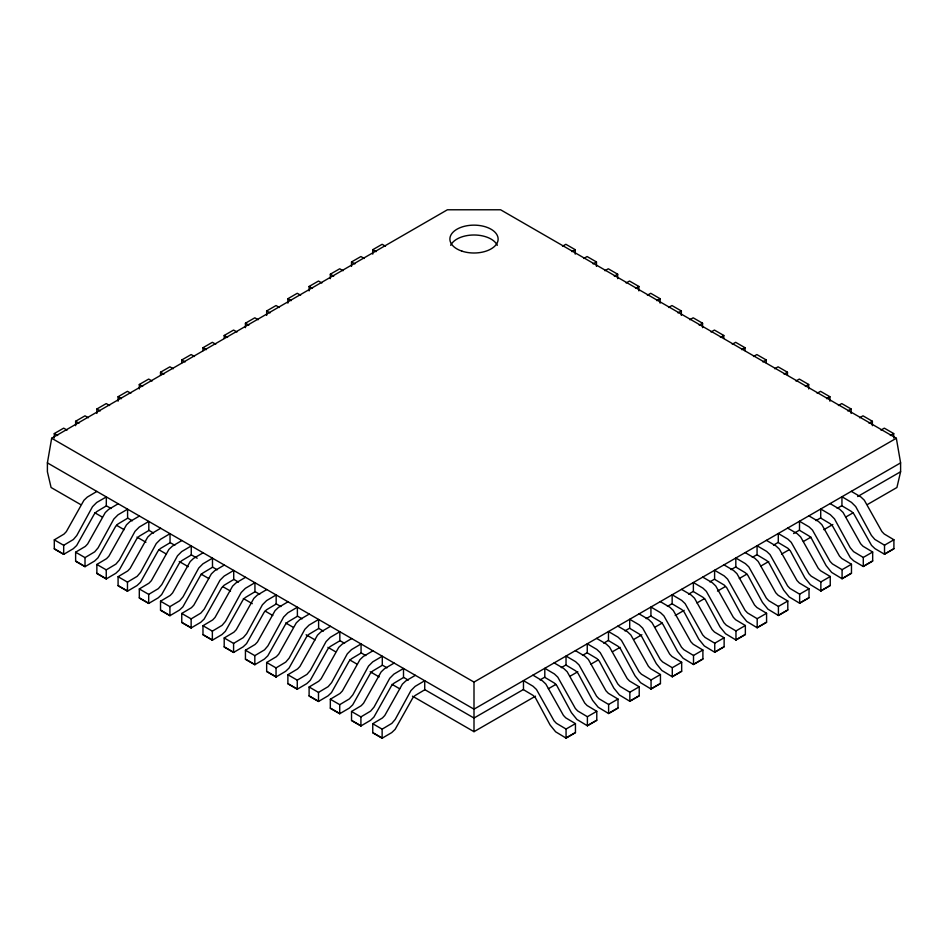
<?xml version="1.0" encoding="UTF-8"?>
<svg xmlns="http://www.w3.org/2000/svg" width="948" height="948" viewBox="0 0 948 948"><rect width="100%" height="100%" fill="white"/><g stroke="black" fill="none" stroke-linecap="round" stroke-linejoin="round"><path stroke-width="1.42" d="M872.67 552.02L863.284 557.436L853.603 551.653L850.19 547.648L834.477 518.84L830.282 514.646L820.731 508.993L820.707 518.07L830.389 523.841L832.747 526.33L850.32 557.649L853.71 560.861L863.284 566.501L872.67 561.086L872.67 552.02L862.988 546.238L860.642 543.761L843.056 512.43L839.667 509.218L830.093 503.589M893.905 539.768L884.52 545.183L874.826 539.4L871.413 535.395L855.7 506.576L851.505 502.393L841.954 496.74L841.931 505.817L851.612 511.588L853.97 514.077L871.544 545.396L874.933 548.608L884.52 554.248L893.905 548.821L893.905 539.768L884.211 533.985L881.865 531.508L864.292 500.177L860.891 496.965L851.316 491.337M80.568 504.526L51.085 487.509L47.4 471.749L47.4 462.885L51.666 438.249L447.397 209.781L500.603 209.781L896.334 438.249L900.6 462.885L900.6 471.749L896.915 487.509L867.432 504.526M54.297 539.874L63.682 545.301L73.375 539.519L76.788 535.513L92.501 506.694L96.696 502.499L106.354 496.918L106.271 505.936L96.589 511.707L94.231 514.183L76.658 545.515L73.269 548.726L63.682 554.367L54.297 548.939L54.297 539.874L63.99 534.103L66.336 531.627L83.922 500.295L87.311 497.084L96.886 491.443M118.216 503.767L108.641 509.396L105.252 512.607L87.666 543.939L85.32 546.415L75.627 552.198L75.627 561.263L85.012 566.679L94.599 561.038L97.988 557.827L115.561 526.507L117.919 524.019L127.601 518.248L127.577 509.171L118.026 514.823L113.831 519.018L98.118 547.826L94.705 551.831L85.012 557.614L75.627 552.198M139.439 516.02L129.864 521.649L126.475 524.86L108.89 556.192L106.543 558.668L96.862 564.451L96.862 573.516L106.247 578.932L115.822 573.291L119.211 570.08L136.785 538.76L139.143 536.272L148.824 530.501L148.8 521.424L139.249 527.076L135.054 531.271L119.341 560.078L115.929 564.096L106.247 569.866L96.862 564.451M160.662 528.273L151.088 533.914L147.698 537.113L130.113 568.445L127.767 570.921L118.085 576.704L118.085 585.769L127.47 591.185L137.045 585.544L140.434 582.333L158.02 551.013L160.366 548.537L170.048 542.754L170.024 533.677L160.473 539.329L156.278 543.524L140.565 572.343L137.152 576.348L127.47 582.119L118.085 576.704M181.886 540.526L172.311 546.167L168.922 549.378L151.348 580.697L148.99 583.174L139.309 588.957L139.309 598.022L148.694 603.438L158.269 597.809L161.658 594.597L179.243 563.266L181.589 560.789L191.271 555.007L191.247 545.929L181.696 551.582L177.513 555.777L161.8 584.596L158.375 588.601L148.694 594.372L139.309 588.957M203.121 552.779L193.534 558.419L190.145 561.631L172.572 592.95L170.213 595.439L160.532 601.21L160.532 610.275L169.917 615.69L179.492 610.062L182.881 606.85L200.466 575.519L202.813 573.042L212.506 567.26L212.471 558.182L202.919 563.835L198.736 568.03L183.023 596.849L179.599 600.854L169.917 606.625L160.532 601.21M224.344 565.032L214.758 570.672L211.368 573.884L193.795 605.203L191.437 607.692L181.755 613.463L181.755 622.528L191.141 627.943L200.727 622.315L204.116 619.103L221.69 587.772L224.048 585.295L233.729 579.512L233.706 570.435L224.143 576.088L219.96 580.283L204.247 609.102L200.822 613.107L191.141 618.878L181.755 613.463M245.568 577.285L235.981 582.925L232.592 586.137L215.018 617.468L212.672 619.945L202.979 625.716L202.979 634.781L212.364 640.196L221.951 634.567L225.34 631.356L242.913 600.025L245.271 597.548L254.953 591.777L254.929 582.688L245.366 588.341L241.183 592.536L225.47 621.355L222.057 625.36L212.364 631.143L202.979 625.716M266.791 589.538L257.216 595.178L253.827 598.389L236.242 629.721L233.895 632.197L224.202 637.968L224.202 647.034L233.587 652.461L243.174 646.82L246.563 643.609L264.137 612.278L266.495 609.801L276.176 604.03L276.152 594.953L266.601 600.594L262.406 604.788L246.693 633.608L243.281 637.613L233.587 643.396L224.202 637.968M288.014 601.802L278.439 607.431L275.05 610.642L257.465 641.974L255.119 644.45L245.437 650.233L245.437 659.287L254.822 664.714L264.397 659.073L267.786 655.862L285.372 624.531L287.718 622.054L297.399 616.283L297.376 607.206L287.825 612.846L283.63 617.041L267.917 645.861L264.504 649.866L254.822 655.649L245.437 650.233M309.238 614.055L299.663 619.684L296.274 622.895L278.688 654.227L276.342 656.703L266.661 662.486L266.661 671.551L276.046 676.967L285.621 671.326L289.01 668.115L306.595 636.795L308.941 634.307L318.623 628.536L318.599 619.459L309.048 625.111L304.853 629.306L289.152 658.113L285.727 662.119L276.046 667.902L266.661 662.486M330.473 626.308L320.886 631.937L317.497 635.148L299.923 666.48L297.565 668.956L287.884 674.739L287.884 683.804L297.269 689.22L306.844 683.579L310.233 680.368L327.818 649.048L330.165 646.56L339.858 640.789L339.822 631.712L330.271 637.364L326.088 641.559L310.375 670.366L306.951 674.384L297.269 680.154L287.884 674.739M351.696 638.561L342.11 644.202L338.72 647.401L321.147 678.732L318.789 681.209L309.107 686.992L309.107 696.057L318.492 701.473L328.067 695.832L331.468 692.621L349.042 661.301L351.388 658.824L361.081 653.042L361.058 643.965L351.495 649.617L347.312 653.812L331.599 682.631L328.174 686.636L318.492 692.407L309.107 686.992M372.92 650.814L363.333 656.454L359.944 659.666L342.37 690.985L340.012 693.462L330.331 699.245L330.331 708.31L339.716 713.726L349.302 708.097L352.692 704.885L370.265 673.554L372.623 671.077L382.305 665.295L382.281 656.217L372.718 661.87L368.535 666.065L352.822 694.884L349.397 698.889L339.716 704.66L330.331 699.245M360.915 725.967L370.502 720.326L373.891 717.115L391.465 685.795L393.823 683.318L403.504 677.536L403.504 668.47L393.918 674.111L389.735 678.306L374.022 707.125L370.597 711.13L360.915 716.901L351.53 711.486L351.53 720.551L360.915 725.967L360.915 716.901M382.139 738.219L391.725 732.591L395.115 729.379L412.688 698.048L415.046 695.571L424.728 689.789L424.728 680.723L415.153 686.364L410.958 690.559L395.245 719.378L391.832 723.383L382.139 729.154L372.754 723.739L372.754 732.804L382.139 738.219L382.139 729.154M394.143 663.067L384.533 668.695L381.143 671.895L363.57 703.226L361.212 705.703L351.53 711.486M415.366 675.32L405.768 680.948L402.367 684.16L384.793 715.479L382.447 717.956L372.754 723.739M54.297 438L54.297 433.568L63.682 428.152L67.035 430.084M75.627 425.688L75.627 421.256L85.012 415.828L88.365 417.772M96.862 413.435L96.862 409.003L106.247 403.575L109.601 405.519M118.085 401.182L118.085 396.738L127.47 391.323L130.824 393.266M139.309 388.929L139.309 384.485L148.694 379.07L152.047 381.013M160.532 375.195L160.532 372.232L169.917 366.817L173.271 368.748M181.755 362.942L181.755 359.979L191.141 354.564L194.494 356.495M202.979 350.677L202.979 347.726L212.364 342.311L215.717 344.243M224.202 338.424L224.202 335.474L233.587 330.058L236.953 331.99M245.437 327.653L245.437 323.221L254.822 317.805L258.176 319.737M266.661 315.4L266.661 310.968L276.046 305.54L279.399 307.484M287.884 303.147L287.884 298.715L297.269 293.288L300.623 295.231M309.107 290.894L309.107 286.462L318.492 281.035L321.846 282.978M330.331 278.641L330.331 274.197L339.716 268.782L343.069 270.725M351.53 266.4L351.53 261.956L360.915 256.541L364.269 258.484M372.754 254.147L372.754 249.703L382.139 244.288L385.492 246.231M562.508 246.231L565.861 244.288L575.246 249.703L575.246 254.147M571.893 251.647L575.246 249.703M583.731 258.484L587.085 256.541L596.47 261.956L596.47 266.4M593.116 263.899L596.47 261.956M604.931 270.725L608.284 268.782L617.669 274.197L617.669 278.641M614.316 276.141L617.669 274.197M626.154 282.978L629.508 281.035L638.893 286.462L638.893 290.894M635.539 288.393L638.893 286.462M647.377 295.231L650.731 293.288L660.116 298.715L660.116 303.147M656.763 300.646L660.116 298.715M668.601 307.484L671.954 305.54L681.339 310.968L681.339 315.4M677.986 312.899L681.339 310.968M689.824 319.737L693.178 317.805L702.563 323.221L702.563 327.653M699.209 325.152L702.563 323.221M711.047 331.99L714.413 330.058L723.798 335.474L723.798 338.424M720.433 337.405L723.798 335.474M732.283 344.243L735.636 342.311L745.021 347.726L745.021 350.677M741.668 349.658L745.021 347.726M753.506 356.495L756.86 354.564L766.245 359.979L766.245 362.942M762.891 361.923L766.245 359.979M774.729 368.748L778.083 366.817L787.468 372.232L787.468 375.195M784.115 374.176L787.468 372.232M795.953 381.013L799.306 379.07L808.691 384.485L808.691 388.929M805.338 386.429L808.691 384.485M817.176 393.266L820.53 391.323L829.915 396.738L829.915 401.182M826.561 398.681L829.915 396.738M838.399 405.519L841.753 403.575L851.138 409.003L851.138 413.435M847.785 410.934L851.138 409.003M859.635 417.772L862.988 415.828L872.373 421.256L872.373 425.688M869.02 423.187L872.373 421.256M880.965 430.084L884.318 428.152L893.703 433.568L893.703 438M890.35 435.499L893.703 433.568M51.666 438.249L474 682.086L896.334 438.249M900.6 462.885L474 709.175L47.4 462.885M523.474 689.48L474 718.039L424.728 689.599M540.064 679.906L544.804 677.168M561.287 667.653L566.027 664.904M582.51 655.4L587.25 652.651M603.734 643.135L608.474 640.398M624.957 630.882L629.709 628.145M646.18 618.629L650.932 615.892M667.404 606.376L672.156 603.639M688.639 594.123L693.379 591.386M709.862 581.871L714.602 579.133M731.086 569.618L735.826 566.88M752.309 557.365L757.061 554.616M773.532 545.112L778.284 542.363M793.571 533.534L799.508 530.11M815.967 520.606L820.731 517.857M837.191 508.353L841.954 505.604M857.632 496.551L900.6 471.749M412.487 696.164L474 731.678L535.513 696.164M548.335 688.758L556.014 684.326M570.115 676.185L577.806 671.741M590.616 664.347L598.307 659.903M612.408 651.762L620.099 647.33M634.188 639.189L641.879 634.745M654.701 627.351L662.391 622.907M675.201 615.513L684.172 610.334M696.993 602.928L704.684 598.496M717.494 591.09L725.184 586.658M739.286 578.517L746.965 574.073M761.066 565.932L768.757 561.5M781.567 554.094L789.257 549.662M803.359 541.521L811.05 537.078M823.859 529.683L832.83 524.505M845.652 517.11L853.342 512.667M566.063 729.036L575.448 723.62L575.448 732.685L566.063 738.101L555.611 731.785L550.077 724.959L535.513 697.929L533.155 695.453L523.474 689.67L523.474 680.605L533.049 686.245L536.45 689.457L554.023 720.788L556.369 723.265L566.063 729.036L566.063 738.101M587.393 716.724L596.778 711.308L596.778 720.373L587.393 725.789L576.941 719.473L571.407 712.647L556.843 685.617L554.485 683.141L544.804 677.358L544.804 668.293L554.379 673.933L557.779 677.145L575.353 708.464L577.699 710.953L587.393 716.724L587.393 725.789M608.616 704.471L618.001 699.055L618.001 708.12L608.616 713.536L598.164 707.22L592.63 700.394L578.067 673.364L575.709 670.888L566.027 665.105L566.027 656.04L575.614 661.68L579.003 664.892L596.576 696.211L598.935 698.7L608.616 704.471L608.616 713.536M629.839 692.218L639.225 686.802L639.225 695.868L629.839 701.283L619.388 694.955L613.854 688.141L599.29 661.111L596.944 658.623L587.25 652.852L587.25 643.787L596.837 649.427L600.226 652.639L617.8 683.958L620.158 686.435L629.839 692.218L629.839 701.283M651.063 679.965L660.448 674.549L660.448 683.603L651.063 689.03L640.611 682.702L635.077 675.888L620.513 648.859L618.167 646.37L608.474 640.599L608.474 631.534L618.06 637.175L621.45 640.374L639.023 671.705L641.381 674.182L651.063 679.965L651.063 689.03M672.286 667.712L681.671 662.297L681.671 671.35L672.286 676.777L661.834 670.449L656.3 663.636L641.737 636.594L639.39 634.117L629.709 628.346L629.709 619.281L639.284 624.91L642.673 628.121L660.258 659.452L662.605 661.929L672.286 667.712L672.286 676.777M693.509 655.459L702.895 650.032L702.895 659.097L693.509 664.524L683.07 658.196L677.524 651.383L662.96 624.341L660.614 621.864L650.932 616.093L650.932 607.028L660.507 612.657L663.896 615.868L681.482 647.2L683.828 649.676L693.509 655.459L693.509 664.524M714.745 643.206L724.13 637.779L724.13 646.844L714.745 652.26L704.293 645.944L698.759 639.13L684.195 612.088L681.837 609.611L672.156 603.829L672.156 594.775L681.731 600.404L685.12 603.615L702.705 634.947L705.051 637.423L714.745 643.206L714.745 652.26M735.968 630.941L745.353 625.526L745.353 634.591L735.968 640.007L725.516 633.691L719.982 626.865L705.419 599.835L703.06 597.359L693.379 591.576L693.379 582.51L702.966 588.151L706.355 591.362L723.928 622.694L726.275 625.17L735.968 630.941L735.968 640.007M757.191 618.689L766.577 613.273L766.577 622.338L757.191 627.754L746.74 621.438L741.206 614.612L726.642 587.582L724.284 585.106L714.602 579.323L714.602 570.258L724.189 575.898L727.578 579.11L745.152 610.441L747.51 612.918L757.191 618.689L757.191 627.754M778.415 606.436L787.8 601.02L787.8 610.085L778.415 615.501L767.963 609.185L762.429 602.359L747.865 575.329L745.519 572.853L735.826 567.07L735.826 558.005L745.412 563.645L748.802 566.857L766.375 598.176L768.733 600.665L778.415 606.436L778.415 615.501M799.638 594.183L809.023 588.767L809.023 597.832L799.638 603.248L789.186 596.932L783.652 590.106L769.089 563.076L766.742 560.6L757.061 554.817L757.061 545.752L766.636 551.392L770.025 554.604L787.598 585.923L789.957 588.412L799.638 594.183L799.638 603.248M820.861 581.93L830.247 576.514L830.247 585.58L820.861 590.995L810.422 584.667L804.876 577.853L790.312 550.824L787.966 548.335L778.284 542.564L778.284 533.499L787.859 539.139L791.248 542.351L808.834 573.67L811.18 576.147L820.861 581.93L820.861 590.995M842.085 569.677L851.47 564.261L851.47 573.315L842.085 578.742L831.645 572.414L826.111 565.601L811.535 538.571L809.189 536.082L799.508 530.311L799.508 521.246L809.082 526.887L812.472 530.086L830.057 561.417L832.403 563.894L842.085 569.677L842.085 578.742M566.063 737.911L575.448 732.484M587.393 725.587L596.778 720.172M608.616 713.334L618.001 707.919M629.839 701.082L639.225 695.666M651.063 688.829L660.448 683.413M672.286 676.576L681.671 671.16M693.509 664.323L702.895 658.907M714.745 652.07L724.13 646.655M735.968 639.817L745.353 634.39M757.191 627.564L766.577 622.137M778.415 615.299L787.8 609.884M799.638 603.047L809.023 597.631M820.861 590.794L830.247 585.378M842.085 578.541L851.47 573.125M863.284 566.3L872.67 560.884M884.52 554.047L893.905 548.631M372.754 249.703L376.107 251.647M351.53 261.956L354.884 263.899M851.47 564.261L841.788 558.479L839.442 556.002L821.857 524.671L818.468 521.459L808.869 515.842M330.331 274.197L333.684 276.141M830.247 576.514L820.565 570.732L818.219 568.255L800.633 536.924L797.244 533.712L787.646 528.095M309.107 286.462L312.461 288.393M809.023 588.767L799.342 582.984L796.984 580.508L779.41 549.176L776.021 545.977L766.411 540.348M287.884 298.715L291.237 300.646M787.8 601.02L778.118 595.237L775.76 592.761L758.187 561.441L754.798 558.23L745.187 552.601M266.661 310.968L270.014 312.899M766.577 613.273L756.895 607.502L754.537 605.014L736.963 573.694L733.574 570.483L723.964 564.854M245.437 323.221L248.791 325.152M745.353 625.526L735.66 619.755L733.314 617.266L715.74 585.947L712.351 582.736L702.741 577.107M224.202 335.474L227.567 337.405M724.13 637.779L714.437 632.008L712.09 629.531L694.505 598.2L691.116 594.989L681.517 589.372M202.979 347.726L206.332 349.658M702.895 650.032L693.213 644.261L690.867 641.784L673.281 610.453L669.892 607.241L660.294 601.625M181.755 359.979L185.109 361.923M681.671 662.297L671.99 656.514L669.644 654.037L652.058 622.706L648.669 619.494L639.07 613.877M160.532 372.232L163.886 374.176M660.448 674.549L650.766 668.767L648.408 666.29L630.835 634.959L627.446 631.747L617.835 626.13M139.309 384.485L142.662 386.429M639.225 686.802L629.543 681.02L627.185 678.543L609.611 647.211L606.222 644L596.612 638.383M118.085 396.738L121.439 398.681M618.001 699.055L608.32 693.272L605.962 690.796L588.388 659.464L584.999 656.265L575.389 650.636M96.862 409.003L100.215 410.934M596.778 711.308L587.085 705.525L584.738 703.049L567.165 671.729L563.764 668.518L554.165 662.889M75.627 421.256L78.98 423.187M575.448 723.62L565.755 717.849L563.408 715.361L545.835 684.041L542.434 680.83L532.942 675.142M54.297 433.568L57.65 435.499M106.354 505.782L111.094 508.519M127.577 518.035L132.317 520.772M148.8 530.288L153.552 533.025M170.024 542.54L174.776 545.278M191.247 554.793L197.184 558.218M212.471 567.046L217.222 569.795M233.706 579.311L238.446 582.048M254.929 591.564L259.669 594.301M276.152 603.817L280.892 606.554M297.376 616.07L302.128 618.807M318.599 628.323L323.351 631.06M339.822 640.575L344.574 643.313M361.058 652.828L365.798 655.566M382.281 665.081L387.021 667.83M403.504 677.334L408.244 680.083M94.658 512.667L102.348 517.11M116.45 525.239L124.141 529.683M136.95 537.078L145.921 542.256M158.743 549.662L166.433 554.094M179.243 561.5L188.214 566.679M201.035 574.073L208.714 578.517M222.816 586.658L230.506 591.09M243.316 598.496L252.287 603.675M265.108 611.069L272.799 615.513M285.609 622.907L293.299 627.351M306.121 634.745L315.091 639.924M327.901 647.33L335.592 651.762M349.694 659.903L357.384 664.347M370.194 671.741L379.164 676.919M391.986 684.326L399.665 688.758M54.297 548.75L63.682 554.165M75.627 561.062L85.012 566.477M96.862 573.315L106.247 578.73M118.085 585.568L127.47 590.983M139.309 597.821L148.694 603.236M160.532 610.074L169.917 615.501M181.755 622.326L191.141 627.754M202.979 634.591L212.364 640.007M224.202 646.844L233.587 652.26M245.437 659.097L254.822 664.512M266.661 671.35L276.046 676.765M287.884 683.603L297.269 689.018M309.107 695.856L318.492 701.271M330.331 708.109L339.716 713.524M351.53 720.35L360.915 725.765M372.754 732.603L382.139 738.018M884.52 545.183L884.52 554.248M863.284 557.436L863.284 566.501M474 682.086L474 731.678M339.716 704.66L339.716 713.726M318.492 692.407L318.492 701.473M297.269 680.154L297.269 689.22M276.046 667.902L276.046 676.967M254.822 655.649L254.822 664.714M233.587 643.396L233.587 652.461M212.364 631.143L212.364 640.196M191.141 618.878L191.141 627.943M169.917 606.625L169.917 615.69M148.694 594.372L148.694 603.438M127.47 582.119L127.47 591.185M106.247 569.866L106.247 578.932M85.012 557.614L85.012 566.679M63.682 545.301L63.682 554.367M450.691 245.319A24.127 13.936 0 0 1 474 234.997A24.127 13.936 0 0 1 497.309 245.319M461.937 251.137A24.127 13.936 0 0 0 498.127 239.074A24.127 13.936 0 0 0 461.937 227.01A24.127 13.936 0 0 0 461.937 251.137"/></g></svg>
